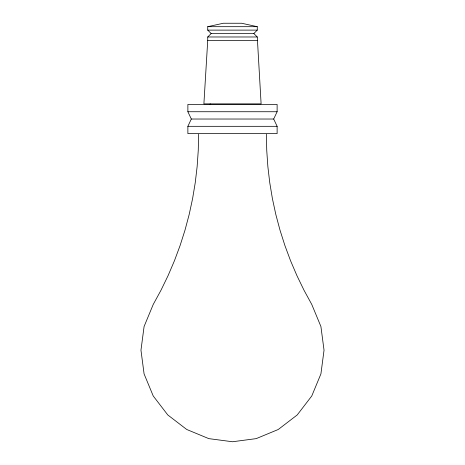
<?xml version="1.0" encoding="UTF-8"?>
<svg xmlns="http://www.w3.org/2000/svg" width="465" height="465" viewBox="0 0 465 465"><rect width="100%" height="100%" fill="white"/><g stroke="black" fill="none" stroke-linecap="round" stroke-linejoin="round"><path stroke-width="0.7" d="M198.602 134.228L198.259 150.422L197.137 166.586L195.248 182.675L192.591 198.654L189.174 214.487L185 230.14L180.083 245.578L174.433 260.76L168.063 275.658L160.995 290.23L153.229 304.447L144.086 326.523L140.965 350.215L144.086 373.906L153.229 395.982L167.778 414.943L186.732 429.486L208.808 438.629L232.5 441.75L256.192 438.629L278.268 429.486L297.222 414.943L311.771 395.982L320.914 373.906L324.035 350.215L320.914 326.523L311.771 304.447L304.005 290.23L296.937 275.658L290.567 260.76L284.917 245.578L280 230.14L275.826 214.487L272.409 198.654L269.752 182.675L267.863 166.586L266.741 150.422L266.399 134.228M207.733 40.414L203.891 103.869L261.109 103.869L257.267 36.979L253.838 33.55L211.162 33.55L207.733 36.979L207.733 40.414L257.267 40.414M210.157 104.439L210.192 103.869M187.877 126.317L191.313 119.028L187.877 111.734L187.877 104.439L277.123 104.439L277.123 111.734L273.687 119.028L277.123 126.317L277.123 133.612L187.877 133.612L187.877 126.317L277.123 126.317M253.838 33.55L257.267 30.115L257.267 26.685L241.655 23.25L223.345 23.25L207.733 26.685L207.733 30.115L211.162 33.55M207.733 26.685L257.267 26.685M207.733 30.115L257.267 30.115M207.733 36.979L257.267 36.979M187.877 111.734L277.123 111.734M191.313 119.028L273.687 119.028"/></g></svg>
